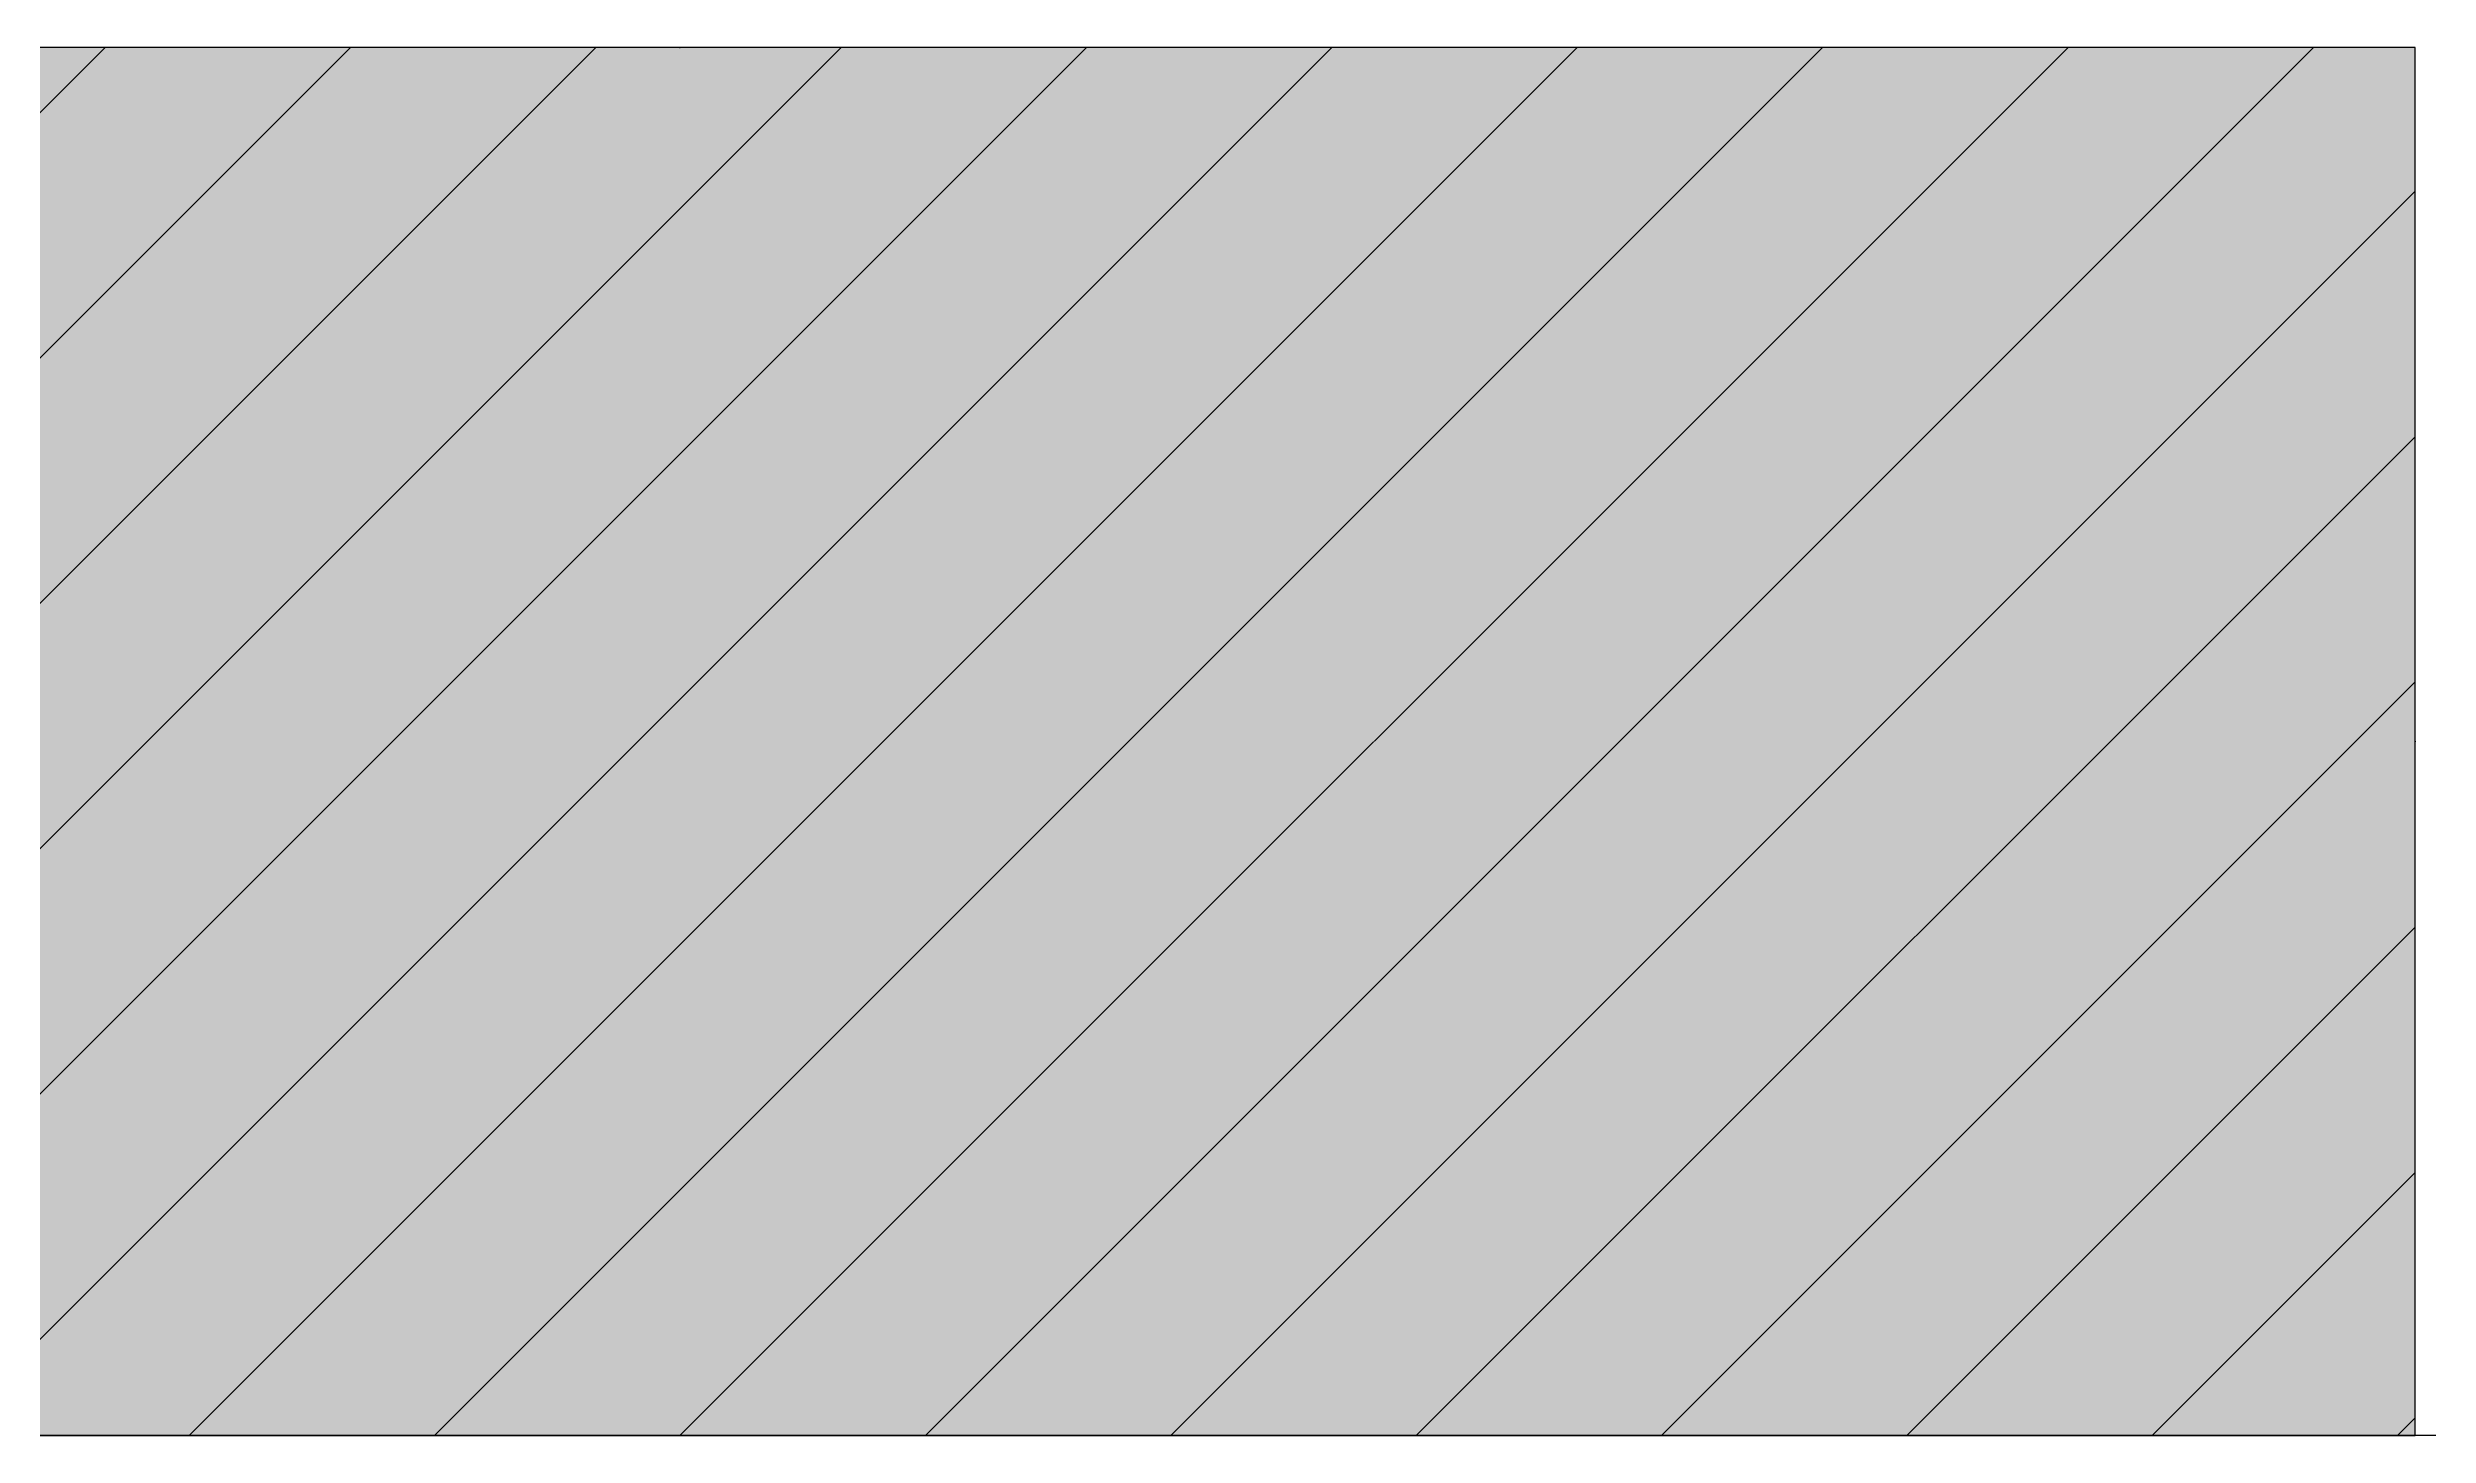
# Model space of a CAD drawing. Extents: x 12152 to 491505, y 111028 to 412681.
# Drawn here: x 162352 to 162969, y 188594 to 188954 of the extents above; entities that cross this region are included whole.
import ezdxf

# ---------------------------------------------------------------- set-up
doc = ezdxf.new("R2010")
doc.units = 0
doc.header["$LTSCALE"] = 1000
doc.header["$MEASUREMENT"] = 0
doc.layers.add('EQUIP-箱柜', color=3, linetype='Continuous')
doc.layers.add('WALL', color=11, linetype='Continuous')
doc.styles.add('_TCH_LABEL', font='COMPLEX', dxfattribs={"bigfont": 'GBCBIG'})

# ---------------------------------------------------------------- blocks, each defined once
blk = doc.blocks.new('*X50')
at = {"color": 0}
for p, q in [((-250, 32.84), (-82.84, 200)), ((-247.49, 0), (-47.49, 200)), ((-212.13, 0), (-12.13, 200)), ((-176.78, 0), (23.22, 200)), ((-141.42, 0), (58.58, 200)), ((-106.07, 0), (93.93, 200)), ((-70.71, 0), (129.29, 200)), ((-35.36, 0), (164.64, 200)), ((0, 0), (200, 200)), ((35.36, 0), (235.36, 200)), ((70.71, 0), (250, 179.29)), ((106.07, 0), (250, 143.93)), ((141.42, 0), (250, 108.58)), ((176.78, 0), (250, 73.22)), ((212.13, 0), (250, 37.87)), ((247.49, 0), (250, 2.51))]:
    blk.add_line(p, q, dxfattribs=at)
blk = doc.blocks.new('$equip$00001421')
for p, q in [((0.75, 0.6), (-0.75, 0.6)), ((0.75, 0), (0.75, 0.6)), ((-0.75, 0), (0.75, 0))]:
    blk.add_line(p, q)
at = {"const_width": 0.6}
blk.add_lwpolyline([(-0.75, 0.3), (0.75, 0.3)], dxfattribs=at)
for p in [(0, 0.6), (0.75, 0.3), (0, 0)]:
    blk.add_point(p)
at = {"xscale": 0.00300000000061118, "yscale": 0.00300000000061118, "zscale": 0.00300000000061118}
blk.add_blockref('*X50', (0, 0), dxfattribs=at)
at = {"style": '_TCH_LABEL', "flags": 9}
blk.add_attdef('A', (0, 0), '', height=0.00002, dxfattribs=at)

msp = doc.modelspace()

# ---------------------------------------------------------------- linework, layer by layer
at = {"layer": 'WALL', "color": 0}
msp.add_line((164447.12, 188594.15), (162197.12, 188594.15), dxfattribs=at)

# ---------------------------------------------------------------- block references
at = {"layer": 'EQUIP-箱柜'}
ref = msp.add_blockref('$equip$00001421', (162515.62, 188594.15), dxfattribs=dict(at, xscale=600, yscale=600, zscale=600))
ref.add_attrib('A', '照明配电箱', (162515.62, 188594.15), dxfattribs={"layer": '0', "height": 0.012, "style": '_TCH_LABEL', "flags": 8})

doc.saveas('drawing.dxf')
